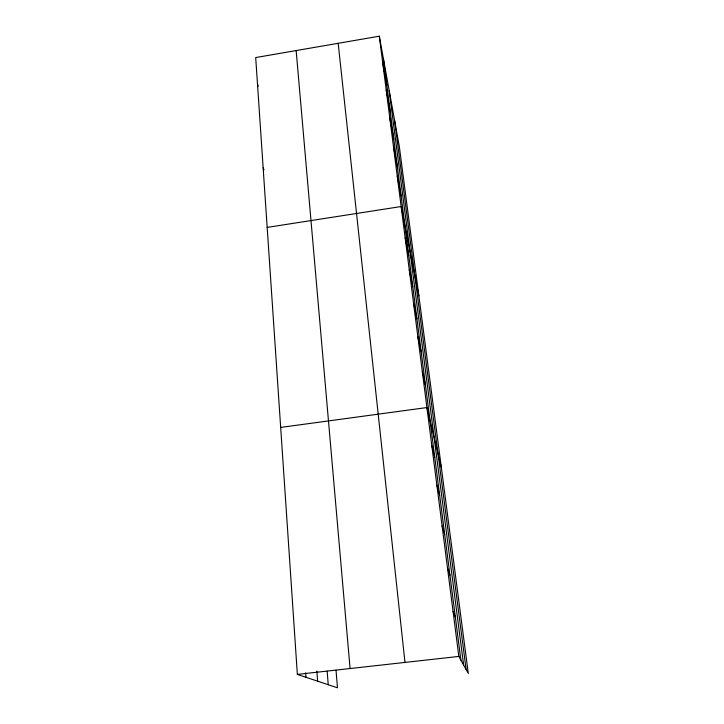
<?xml version="1.0" encoding="UTF-8"?>
<svg xmlns="http://www.w3.org/2000/svg" width="724" height="724" viewBox="0 0 724 724"><rect width="100%" height="100%" fill="white"/><g stroke="black" fill="none" stroke-linecap="round" stroke-linejoin="round"><path stroke-width="1.09" d="M379.313 36.2L458.835 656.424L468.301 673.456L399.277 146.185L379.313 36.2L255.699 57.558L297.356 674.406L337.465 687.8L336.026 670.171M267.165 227.408L401.15 206.53L418.87 295.826M280.677 427.422L426.925 407.549L441.359 467.632M297.356 674.406L458.835 656.424M263.138 167.796L264.007 169.841M453.07 611.463L455.324 616.948M257.482 84.065L258.26 86.111M447.495 567.987L449.939 575.146M442.102 525.932L444.726 534.647M436.88 485.207L439.667 495.388M431.821 445.767L434.762 457.324M422.309 371.566L425.522 385.566M417.829 336.633L421.169 351.737M413.476 302.704L416.924 318.832M409.25 269.735L412.807 286.831M405.141 237.689L408.798 255.699M397.259 176.213L401.087 195.869M393.476 146.71L397.386 167.117M389.793 117.985L393.775 139.099M386.209 90.011L390.254 111.795M382.715 62.762L386.824 85.16M394.526 120.021L466.129 669.546M389.177 90.563L463.622 665.039M383.485 59.187L460.889 660.116M338.18 43.304L404.978 662.424M296.152 50.571L350.081 668.533M327.167 671.211L328.234 684.714M316.859 671.058L317.61 681.175M305.709 672.795L306.026 677.302"/></g></svg>
